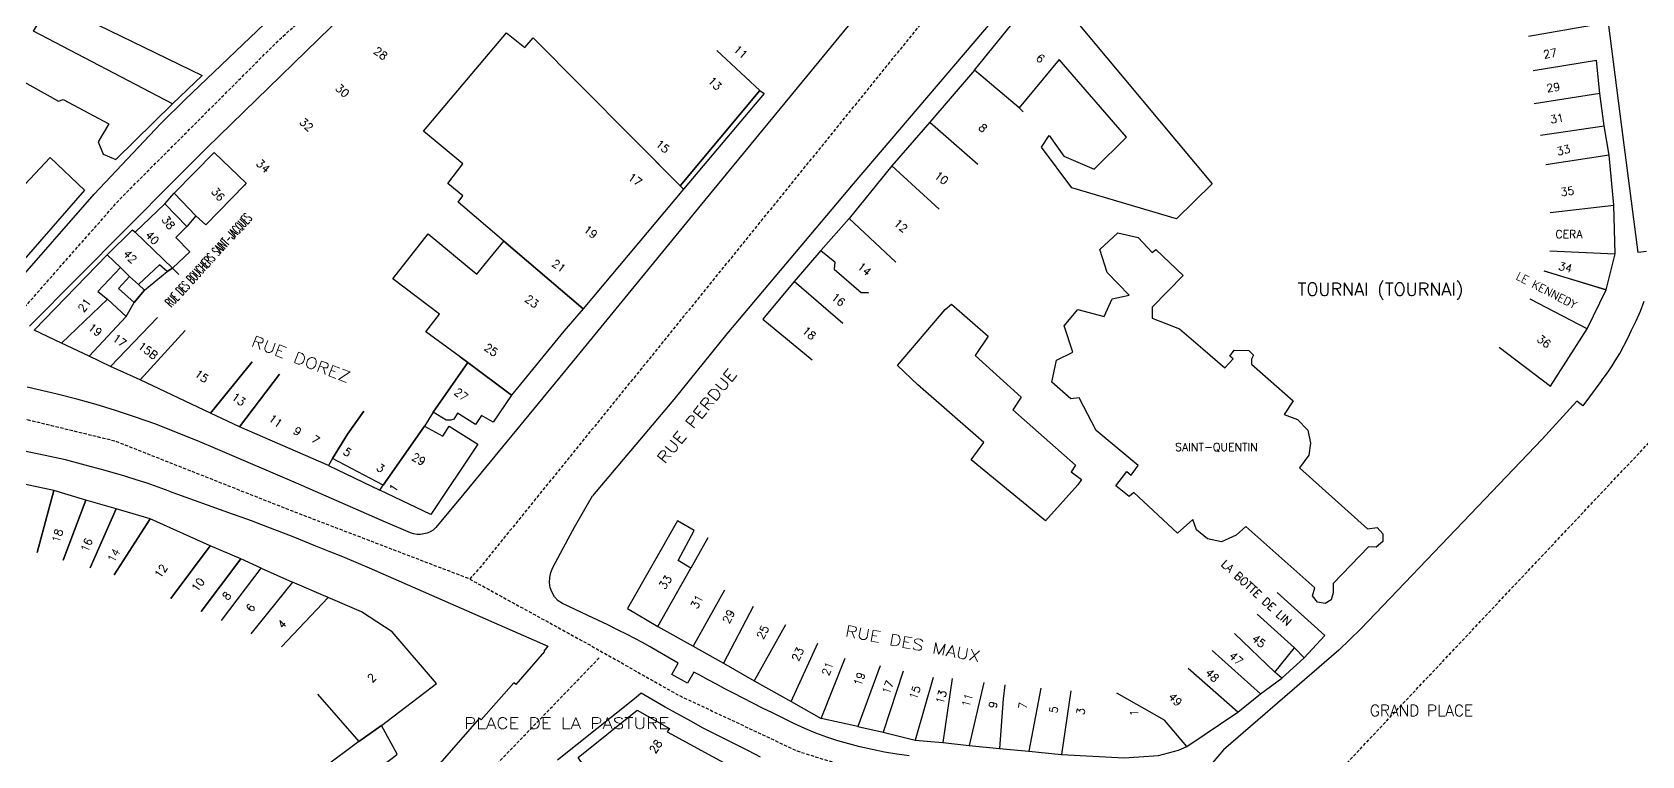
# Model space of a CAD drawing. Header units: millimetres. Extents: x 80000 to 81000, y 144000 to 145000.
# Drawn here: x 80188.4 to 80439.8, y 144414 to 144527 of the extents above; entities that cross this region are included whole.
import ezdxf
from ezdxf.enums import TextEntityAlignment as Align

# ---------------------------------------------------------------- set-up
doc = ezdxf.new("R2010")
doc.units = ezdxf.units.MM
doc.linetypes.add('DASHED', pattern=[0.75, 0.5, -0.25])
for name, color, linetype in [('W0001', 6, 'DASHED'), ('W0008', 7, 'CONTINUOUS'), ('W0100', 7, 'CONTINUOUS'), ('W0980', 7, 'CONTINUOUS'), ('W0989', 7, 'CONTINUOUS'), ('W0991', 7, 'CONTINUOUS')]:
    doc.layers.add(name, color=color, linetype=linetype)
doc.styles.get("Standard").update_dxf_attribs({"font": 'romans.shx', "width": 0.85})

msp = doc.modelspace()

# ---------------------------------------------------------------- linework, layer by layer
at = {"layer": 'W0001', "flags": 128}
for points in [[(80353.43, 144664.89), (80390.52, 144637.89), (80418.22, 144619.51), (80422.63, 144616.33), (80359.26, 144574.84), (80348.12, 144564.95), (80337.53, 144553.12), (80331.46, 144540.22), (80328.11, 144529.42), (80283.61, 144474.52)], [(80174.1, 144468.59), (80185.55, 144482.12), (80202.16, 144500.97), (80226.77, 144525.58), (80247.67, 144544.64), (80266.74, 144562.04), (80292.97, 144585.23), (80309.46, 144595.8), (80327.7, 144605.83), (80351.31, 144618.32)], [(80283.61, 144474.52), (80258.37, 144443.4), (80256.75, 144441.57), (80228.89, 144452.23), (80201.41, 144463.09), (80179.47, 144468.42), (80153.24, 144467.8), (80116.93, 144463.67), (80079.83, 144453.18), (80060.17, 144446.23), (80042.31, 144439.45)], [(80256.75, 144441.57), (80275.48, 144431.29), (80289.23, 144423.5), (80307.88, 144414.72), (80323.66, 144409.77), (80342.9, 144407.73), (80372.42, 144406.52), (80390.49, 144409.39), (80447.28, 144469.63), (80560.16, 144363.1), (80529.02, 144380.54), (80492.5, 144393.66), (80461.36, 144401.65), (80429.38, 144408.39), (80389.41, 144409.43)], [(80277.28, 144334.25), (80269.45, 144358.44), (80261.87, 144381.79), (80255.33, 144406.81), (80277.07, 144429.37)]]:
    msp.add_lwpolyline(points, dxfattribs=at)
at = {"layer": 'W0008'}
for points in [[(80325.76, 144599.89), (80325.66, 144600.04), (80325.53, 144600.18), (80325.37, 144600.29), (80325.21, 144600.37), (80325, 144600.44), (80324.77, 144600.47), (80324.54, 144600.46), (80324.32, 144600.39), (80306.38, 144591.09), (80304.63, 144590.06), (80297.26, 144584.77), (80295.66, 144583.55), (80270.45, 144561.81), (80266.09, 144558.01), (80240.86, 144533.49), (80215.62, 144508.85), (80210.63, 144503.86), (80187.97, 144481.06)], [(80183.47, 144484.97), (80185.46, 144487.23), (80198.11, 144501.67), (80208.51, 144512.7), (80212.29, 144516.48), (80241.54, 144544.42), (80243.26, 144545.93), (80245.6, 144547.93), (80267.54, 144566.64), (80291.52, 144587.74), (80290.75, 144588.59)], [(80440.51, 144492.7), (80439.25, 144492.57), (80436.7, 144512.19), (80433.05, 144540.65)], [(80345.55, 144537.31), (80316.61, 144503.3), (80296.92, 144479.86), (80288.6, 144469.61), (80275.93, 144454.58)], [(80317.78, 144530.32), (80293.43, 144500.67), (80273.46, 144476.33), (80255.85, 144454.89), (80251.43, 144449.6), (80251.04, 144449.23), (80250.58, 144448.95), (80250.1, 144448.75), (80249.59, 144448.61), (80249.06, 144448.54), (80248.52, 144448.54), (80247.98, 144448.62), (80247.47, 144448.79), (80243.6, 144450.48), (80229.68, 144456.55), (80217.43, 144461.8), (80214.21, 144463.16), (80210.97, 144464.48), (80207.71, 144465.74), (80204.41, 144466.92), (80201.42, 144467.91), (80198.41, 144468.84), (80195.38, 144469.69), (80192.32, 144470.45), (80187.62, 144471.54)], [(80433.54, 144472.63), (80434.11, 144473.35), (80434.64, 144474.1), (80435.15, 144474.86), (80435.65, 144475.63), (80436.35, 144476.8), (80437.01, 144478), (80437.63, 144479.21), (80438.21, 144480.45), (80438.89, 144481.91), (80439.58, 144483.4), (80440.14, 144484.98)], [(80433.54, 144472.63), (80430.57, 144468.61), (80429.65, 144469.36), (80424.24, 144463.43), (80413.03, 144451.71), (80395.93, 144433.81), (80392.5, 144430.44), (80374.48, 144414.89), (80369.19, 144408.68)], [(80209.82, 144455.3), (80208.1, 144455.93), (80206.37, 144456.53), (80204.63, 144457.09), (80202.88, 144457.63), (80199.8, 144458.53), (80196.7, 144459.38), (80193.59, 144460.17), (80190.46, 144460.88), (80186.93, 144461.6)], [(80209.82, 144455.3), (80219.66, 144451.78), (80221.14, 144451.25), (80222.62, 144450.7), (80224.09, 144450.14), (80225.56, 144449.58), (80227.34, 144448.89), (80229.12, 144448.2), (80230.9, 144447.49), (80232.67, 144446.78), (80234.76, 144445.93), (80236.86, 144445.07), (80238.94, 144444.19), (80241.02, 144443.3), (80268.96, 144431.07), (80268.31, 144430.33), (80268.44, 144430.25), (80263.93, 144425.08), (80263.61, 144425.35), (80258.55, 144419.6), (80258.25, 144419.83), (80249.11, 144409.37)], [(80325.36, 144413.96), (80323.43, 144414.23), (80321.51, 144414.55), (80319.59, 144414.93), (80317.69, 144415.37), (80315.95, 144415.82), (80314.22, 144416.32), (80312.51, 144416.87), (80310.82, 144417.49), (80309.08, 144418.21), (80307.38, 144419), (80305.69, 144419.83), (80304.01, 144420.66), (80302.48, 144421.41), (80300.96, 144422.19), (80299.45, 144422.97), (80297.94, 144423.75), (80296.61, 144424.44), (80295.29, 144425.13), (80293.97, 144425.83), (80292.66, 144426.54), (80291.74, 144427.04), (80290.76, 144425.31), (80288.31, 144426.68), (80289.29, 144428.44), (80286.09, 144430.33), (80284.92, 144431), (80283.74, 144431.64), (80282.54, 144432.27), (80281.35, 144432.89), (80279.82, 144433.66), (80278.29, 144434.4), (80276.75, 144435.13), (80275.21, 144435.86), (80271.25, 144437.74), (80270.56, 144438.18), (80270.01, 144438.78), (80269.6, 144439.46), (80269.33, 144440.21), (80269.2, 144441.01), (80269.24, 144441.82), (80269.42, 144442.61), (80269.74, 144443.35), (80272.14, 144447.86), (80273.13, 144449.65), (80275.93, 144454.58)], [(80302.14, 144413.78), (80300.28, 144414.72), (80298.42, 144415.66), (80296.65, 144416.55), (80294.88, 144417.45), (80293.12, 144418.36), (80291.38, 144419.3), (80287.27, 144421.57), (80283.54, 144423.73), (80282.74, 144423.08), (80270.43, 144413.26)]]:
    msp.add_lwpolyline(points, dxfattribs=at)
at = {"layer": 'W0100'}
for p, q in [((80335.59, 144521.04), (80347.99, 144536.34)), ((80422.08, 144526.37), (80431.94, 144528.05)), ((80432.7, 144522.56), (80422.81, 144520.94)), ((80433.24, 144517.4), (80432.7, 144522.56)), ((80335.59, 144521.04), (80328.58, 144512.94)), ((80342.57, 144515.14), (80335.59, 144521.04)), ((80433.24, 144517.4), (80422.96, 144515.8)), ((80433.89, 144512.35), (80433.24, 144517.4)), ((80343.2, 144514.55), (80342.57, 144515.14)), ((80328.58, 144512.94), (80322.68, 144506.1)), ((80328.58, 144512.94), (80336.1, 144506.35)), ((80423.99, 144510.9), (80433.89, 144512.35)), ((80434.7, 144507.79), (80433.89, 144512.35)), ((80346.03, 144509.03), (80347.24, 144510.82)), ((80350.79, 144502.68), (80346.03, 144509.03)), ((80434.7, 144507.79), (80424.8, 144506.25)), ((80435.45, 144499.96), (80434.7, 144507.79)), ((80322.68, 144506.1), (80315.98, 144497.9)), ((80330.08, 144499.36), (80322.68, 144506.1)), ((80367.15, 144497.84), (80350.79, 144502.68)), ((80425.47, 144498.84), (80435.45, 144499.96)), ((80435.62, 144492.36), (80435.45, 144499.96)), ((80315.98, 144497.9), (80311.57, 144492.89)), ((80323.3, 144491.07), (80315.98, 144497.9)), ((80311.57, 144492.89), (80307.42, 144488.03)), ((80311.57, 144492.89), (80313.75, 144491.11)), ((80425.43, 144492.81), (80435.62, 144492.36)), ((80434.22, 144486.72), (80435.62, 144492.36)), ((80313.75, 144491.11), (80313.65, 144489.99)), ((80313.65, 144489.99), (80317.88, 144486.31)), ((80434.22, 144486.72), (80424.54, 144489.68)), ((80307.42, 144488.03), (80302.5, 144482.16)), ((80315, 144481.5), (80307.42, 144488.03)), ((80431.26, 144480.65), (80434.22, 144486.72)), ((80317.88, 144486.31), (80318.94, 144486.32)), ((80319.03, 144486.24), (80318.94, 144486.32)), ((80331.01, 144483.67), (80331.98, 144484.49)), ((80431.26, 144480.65), (80422.35, 144485.29)), ((80302.5, 144482.16), (80310.23, 144475.82)), ((80323.56, 144474.91), (80331.01, 144483.67)), ((80425.51, 144471.71), (80431.26, 144480.65)), ((80326.73, 144471.88), (80323.56, 144474.91)), ((80289.19, 144450.68), (80281.4, 144436.95)), ((80286.12, 144434.14), (80291.3, 144443.28)), ((80296.52, 144439.83), (80291.66, 144431.09)), ((80281.4, 144436.95), (80286.12, 144434.14)), ((80301, 144437.28), (80296.36, 144428.41)), ((80286.12, 144434.14), (80291.66, 144431.09)), ((80306.05, 144434.41), (80301.17, 144425.68)), ((80385.54, 144430.83), (80379.7, 144436.08)), ((80306.94, 144422.43), (80311.1, 144431.57)), ((80376.17, 144433.05), (80382.49, 144427.04)), ((80387.08, 144429.28), (80390.31, 144432.78)), ((80291.66, 144431.09), (80296.36, 144428.41)), ((80311.65, 144419.78), (80315.38, 144429.2)), ((80372.7, 144430.4), (80380.26, 144423.64)), ((80382.49, 144427.04), (80385.54, 144430.83)), ((80387.08, 144429.28), (80383.57, 144426.08)), ((80385.54, 144430.83), (80387.08, 144429.28)), ((80296.36, 144428.41), (80301.17, 144425.68)), ((80320.82, 144428), (80317.37, 144418.52)), ((80324.42, 144427.19), (80321.31, 144417.65)), ((80376.68, 144420.78), (80368.94, 144427.61)), ((80383.57, 144426.08), (80382.49, 144427.04)), ((80301.17, 144425.68), (80306.94, 144422.43)), ((80329.11, 144426.22), (80326.32, 144416.41)), ((80332.07, 144426.06), (80330.63, 144416.06)), ((80337.04, 144425.39), (80334.77, 144415.56)), ((80345.94, 144424.54), (80344.05, 144414.67)), ((80350.6, 144424.12), (80349.17, 144414.19)), ((80380.26, 144423.64), (80383.57, 144426.08)), ((80306.94, 144422.43), (80311.65, 144419.78)), ((80365.25, 144419.52), (80357.83, 144423.74)), ((80376.68, 144420.78), (80380.26, 144423.64)), ((80368.72, 144415.4), (80365.25, 144419.52)), ((80368.72, 144415.4), (80376.68, 144420.78)), ((80317.37, 144418.52), (80321.31, 144417.65)), ((80321.31, 144417.65), (80326.32, 144416.41)), ((80326.32, 144416.41), (80330.63, 144416.06)), ((80330.63, 144416.06), (80334.77, 144415.56)), ((80334.77, 144415.56), (80339.46, 144415.11)), ((80339.46, 144415.11), (80344.05, 144414.67)), ((80344.05, 144414.67), (80349.17, 144414.19))]:
    msp.add_line(p, q, dxfattribs=at)
for points in [[(80365.99, 144541.21), (80364.41, 144540), (80363.73, 144537.58), (80362.39, 144535.36), (80360.61, 144533.57), (80357.44, 144532.89), (80354.02, 144533.33), (80350.7, 144529.66), (80372.68, 144503.3), (80367.15, 144497.84)], [(80191.39, 144531.66), (80214.96, 144520.2), (80210.34, 144515.78), (80188.6, 144527.11), (80191.39, 144531.66)], [(80186.25, 144519.67), (80192.53, 144516.19), (80193.24, 144516.45), (80200.37, 144512.64), (80198.74, 144509.84), (80199.5, 144507.94), (80201.48, 144507.07), (80210.34, 144515.78), (80188.6, 144527.11)], [(80274.47, 144483.75), (80262.07, 144494.34), (80254.95, 144500.42), (80255.67, 144501.41), (80253.31, 144503.36), (80255.67, 144506.44), (80249.55, 144511.52), (80262.49, 144526.9), (80265.36, 144524.58), (80266.65, 144526.07), (80289.63, 144502.98), (80290.13, 144502.47), (80274.47, 144483.75)], [(80295.33, 144524.13), (80302.07, 144517.89), (80289.63, 144502.98), (80283.06, 144509.58)], [(80347.24, 144510.82), (80349.54, 144507.62), (80354.26, 144505.58), (80359.31, 144510.6), (80348.78, 144522.71), (80342.57, 144515.14)], [(80302.07, 144517.89), (80302.74, 144517.39), (80290.13, 144502.47), (80289.63, 144502.98), (80302.07, 144517.89)], [(80180.44, 144499.02), (80182.41, 144498.08), (80191.21, 144507.43), (80196.56, 144502.33), (80185.68, 144489.79), (80176.8, 144494.79)], [(80210.59, 144501.82), (80216.84, 144508.2), (80221.85, 144503.41), (80221.55, 144503.09), (80215.52, 144496.9), (80213.99, 144498.31), (80210.59, 144501.82)], [(80209.13, 144500.15), (80210.59, 144501.82), (80213.99, 144498.31), (80212.56, 144496.64), (80209.13, 144500.15)], [(80204.48, 144495.76), (80209.13, 144500.15), (80212.56, 144496.64), (80210.83, 144494.9), (80213.05, 144492.67), (80210.31, 144490.12), (80204.48, 144495.76)], [(80200.13, 144492.19), (80204.08, 144496.13), (80204.48, 144495.76), (80210.31, 144490.12), (80209.47, 144489.6), (80208.28, 144490.62), (80204.99, 144487.57), (80203.6, 144488.8), (80202.21, 144490.23), (80200.13, 144492.19)], [(80244.76, 144488.47), (80250.27, 144495.48), (80257.88, 144489.18), (80259.22, 144490.83), (80262.07, 144494.34), (80274.47, 144483.75), (80271.46, 144480.26), (80263.28, 144470.3), (80256.45, 144475.41), (80249.88, 144480.16), (80252.02, 144482.93), (80244.76, 144488.47)], [(80386.36, 144458.93), (80396.98, 144449.43), (80398.49, 144449.61), (80399.36, 144448.63), (80399.36, 144447.42), (80398.33, 144446.56), (80397.12, 144446.58), (80391.59, 144440.87), (80391.57, 144439.41), (80391.27, 144438.35), (80390.34, 144437.77), (80389.14, 144437.97), (80388.39, 144438.95), (80388.74, 144440.21), (80377.96, 144449.78), (80376.42, 144448.43), (80374.16, 144447.38), (80371.95, 144447.83), (80370.27, 144449.24), (80369.69, 144450.89), (80367.29, 144448.73), (80360.46, 144455.1), (80359.74, 144454.48), (80357.67, 144456.13), (80359.35, 144458.35), (80360.02, 144457.81), (80361.13, 144459.31), (80354.59, 144464.75), (80351.94, 144469.89), (80350.6, 144469.7), (80347.66, 144472.32), (80348.38, 144475.76), (80350.93, 144477.01), (80349.59, 144481.13), (80351.7, 144483.68), (80355.84, 144482.56), (80357.09, 144485.31), (80359.74, 144485.93), (80356.32, 144489.43), (80355.17, 144493.06), (80357.96, 144495.62), (80361.14, 144494.93), (80363.3, 144492.55), (80363.88, 144493.03), (80368.16, 144489), (80363.3, 144484.03), (80363.3, 144482.29), (80367.58, 144480.67), (80371.24, 144477.51), (80374.66, 144474.55), (80375.96, 144475.94), (80375.47, 144476.38), (80376.15, 144477.3), (80378.41, 144477.29), (80379.13, 144476.51), (80378.84, 144475.93), (80378.84, 144475.11), (80385.34, 144469.41), (80383.95, 144467.28), (80386.02, 144466.49), (80387.61, 144464.83), (80388.04, 144462.79), (80387.8, 144460.9), (80386.36, 144458.93)], [(80188.74, 144480.43), (80200.13, 144492.19), (80202.21, 144490.23), (80198.69, 144486.46), (80200.16, 144485.28), (80192.99, 144478.4), (80188.74, 144480.43)], [(80203.1, 144482.6), (80204.36, 144484.77), (80205.95, 144486.69), (80209.47, 144489.6), (80210.31, 144490.12), (80211.32, 144489.11)], [(80424.55, 144489.7), (80434.22, 144486.72)], [(80201.9, 144486.95), (80203.6, 144488.8), (80204.99, 144487.57), (80205.95, 144486.69), (80204.36, 144484.77), (80201.9, 144486.95)], [(80200.16, 144485.28), (80203.1, 144482.6), (80197.32, 144476.38), (80192.99, 144478.4), (80200.16, 144485.28)], [(80331.98, 144484.49), (80337.7, 144479.5), (80335.68, 144476.5), (80342.85, 144469.96), (80341.55, 144467.98), (80351.36, 144459.38), (80350.69, 144458.32), (80352.28, 144457.11), (80351.7, 144456.29)], [(80207.96, 144482.42), (80200.65, 144474.75), (80197.32, 144476.38), (80203.1, 144482.6)], [(80212.31, 144480.4), (80205.26, 144472.66), (80200.65, 144474.75), (80207.96, 144482.42)], [(80205.26, 144472.66), (80212.31, 144480.4)], [(80417.54, 144477.81), (80425.51, 144471.71)], [(80222.75, 144475.48), (80216.27, 144467.48), (80205.26, 144472.66)], [(80216.27, 144467.48), (80222.75, 144475.48)], [(80255.25, 144476.28), (80256.45, 144475.41), (80251.03, 144467.64), (80249.7, 144465.44), (80243.25, 144456.25), (80235.33, 144460.38), (80237.64, 144464.2), (80240.2, 144467.79)], [(80256.45, 144475.41), (80263.28, 144470.3), (80260.38, 144466.08), (80258.57, 144467.11), (80257.65, 144465.69), (80254.85, 144467.49), (80254.27, 144466.54), (80253.79, 144466.41), (80253.07, 144466.4), (80251.03, 144467.64), (80256.45, 144475.41)], [(80227.01, 144473.55), (80220.8, 144465.34), (80216.27, 144467.48)], [(80240.2, 144467.79), (80237.64, 144464.2), (80235.33, 144460.38), (80234.7, 144459.33), (80220.8, 144465.34), (80227.01, 144473.55)], [(80351.7, 144456.29), (80346.65, 144450.66), (80335.05, 144460.18), (80337.03, 144462.88), (80326.73, 144471.88)], [(80249.7, 144465.44), (80252.56, 144463.87), (80253.55, 144465.46), (80257.99, 144462.66), (80250.69, 144451.67), (80242.71, 144455.44), (80243.25, 144456.25), (80249.7, 144465.44)], [(80235.33, 144460.38), (80234.7, 144459.33), (80242.71, 144455.44), (80243.25, 144456.25), (80235.33, 144460.38)], [(80189.19, 144445.73), (80191.78, 144455.4), (80186.18, 144456.6), (80184.03, 144446.83)], [(80193.23, 144444.52), (80196.79, 144453.9), (80191.78, 144455.4), (80189.19, 144445.73)], [(80197.49, 144443.3), (80201.53, 144452.55), (80196.79, 144453.9), (80193.23, 144444.52)], [(80201.21, 144442.21), (80206.84, 144450.96), (80201.53, 144452.55), (80197.49, 144443.3)], [(80210.09, 144438.54), (80216.2, 144446.76), (80206.84, 144450.96), (80201.21, 144442.21)], [(80291.3, 144443.28), (80289.32, 144444.46), (80291.78, 144449.16), (80289.19, 144450.68)], [(80214.78, 144436.5), (80221.01, 144444.72), (80216.2, 144446.76), (80210.09, 144438.54)], [(80293.94, 144448.03), (80291.3, 144443.28)], [(80217.98, 144435.1), (80224.15, 144443.25), (80221.01, 144444.72), (80214.78, 144436.5)], [(80227.33, 144430.96), (80234.62, 144438.67), (80229.09, 144441.11), (80222.58, 144433.03)], [(80390.31, 144432.78), (80382.87, 144439.47)], [(80232.95, 144423.59), (80239.43, 144416.21), (80242.97, 144418.68), (80251.57, 144425.28), (80244.63, 144433.31), (80239.82, 144436.43), (80234.62, 144438.67), (80227.33, 144430.96)], [(80340.3, 144425.07), (80340.06, 144422.88), (80339.46, 144415.11)], [(80279.32, 144405.41), (80273.7, 144413.7), (80282.89, 144421.08), (80287.92, 144418.25), (80287.58, 144417.69), (80304.72, 144408.41)], [(80236.84, 144407.76), (80244.84, 144413.78), (80245.43, 144414.23), (80242.97, 144418.68), (80239.43, 144416.21), (80233.84, 144412.06)], [(80349.17, 144414.19), (80358.93, 144413.67), (80364.33, 144414.03), (80367.42, 144414.83), (80368.72, 144415.4)]]:
    msp.add_lwpolyline(points, dxfattribs=at)
at = {"layer": 'W0100', "flags": 128}
for points in [[(80224.15, 144443.25), (80229.09, 144441.11)], [(80317.37, 144418.52), (80311.65, 144419.78)]]:
    msp.add_lwpolyline(points, dxfattribs=at)

# ---------------------------------------------------------------- texts
at = {"layer": 'W0980'}
msp.add_text('TOURNAI (TOURNAI)', height=2, dxfattribs=at).set_placement((80398.98, 144486.69), align=Align.MIDDLE)
at = {"layer": 'W0989'}
for s, height, rotation, width, p in [('RUE DES BOUCHERS SAINT-JACQUES', 1.5, 47.5568, 0.5, (80216, 144491.34)), ('RUE DOREZ', 1.75, 338.9945, 1.2, (80230.39, 144475.92)), ('RUE PERDUE', 1.75, 50.9681, 1.2, (80292.22, 144467.02)), ('RUE DES MAUX', 1.75, 349.0244, 1.2, (80325.95, 144431.49))]:
    msp.add_text(s, height=height, rotation=rotation, dxfattribs=dict(at, width=width)).set_placement(p, align=Align.MIDDLE)
at = {"layer": 'W0989', "linetype": 'Continuous'}
msp.add_text('GRAND PLACE', height=1.75, rotation=359.9892, dxfattribs=at).set_placement((80405.39, 144421.03), align=Align.MIDDLE)
at = {"layer": 'W0989', "width": 1.2}
msp.add_text('PLACE DE LA PASTURE', height=1.75, dxfattribs=at).set_placement((80271.89, 144419.06), align=Align.MIDDLE)
at = {"layer": 'W0991'}
for s, rotation, p in [('28', 322.697, (80242.84, 144523.67)), ('11', 318.9721, (80299.05, 144523.89)), ('27', 9.9331, (80425.47, 144523.65)), ('6', 321.4558, (80345.87, 144522.89)), ('13', 315.4801, (80295.03, 144518.98)), ('30', 318.7402, (80236.85, 144517.84)), ('29', 8.6454, (80425.97, 144518.34)), ('32', 317.6011, (80231.24, 144512.54)), ('8', 316.3385, (80336.9, 144512.02)), ('31', 10.3037, (80426.54, 144513.5)), ('15', 321.1362, (80286.87, 144509.14)), ('33', 14.3127, (80427.55, 144508.57)), ('34', 317.2541, (80224.49, 144506.07)), ('17', 325.1413, (80282.57, 144503.95)), ('10', 323.7083, (80330.42, 144504.2)), ('36', 310.9187, (80217.44, 144501.66)), ('35', 8.0376, (80428.16, 144502.13)), ('38', 307.0733, (80209.68, 144497.25)), ('12', 320.2948, (80324.08, 144496.74)), ('40', 314.3627, (80207.17, 144494.87)), ('19', 322.2946, (80275.62, 144495.78)), ('CERA', 359.827, (80428.42, 144495.43)), ('42', 314.2473, (80203.71, 144491.94)), ('21', 324.7542, (80270.67, 144490.48)), ('14', 319.2293, (80318.38, 144489.99)), ('LE KENNEDY', 332.6474, (80424.92, 144486.64)), ('34', 345.8559, (80427.86, 144490.26)), ('21', 52.9919, (80196.58, 144484.35)), ('23', 322.4409, (80266.45, 144484.93)), ('16', 321.079, (80314.3, 144485.22)), ('19', 323.9595, (80198.25, 144480.49)), ('17', 323.9595, (80202.06, 144478.8)), ('18', 319.3598, (80309.76, 144479.97)), ('36', 323.1871, (80424.52, 144478.68)), ('15B', 323.9595, (80206.5, 144477.25)), ('25', 325.1808, (80260.09, 144477.35)), ('15', 323.9595, (80214.88, 144473.26)), ('13', 323.9595, (80220.65, 144469.64)), ('27', 322.7585, (80255.4, 144470.39)), ('11', 323.9595, (80226.42, 144466.27)), ('9', 323.9595, (80229.83, 144464.63)), ('7', 323.9595, (80232.67, 144463.34)), ('5', 323.9595, (80237.64, 144461.39)), ('3', 323.9595, (80242.83, 144458.91)), ('29', 329.5887, (80248.78, 144460.29)), ('1', 58.5345, (80244.86, 144455.79)), ('18', 73.0102, (80192.35, 144448.33)), ('16', 66.333, (80196.91, 144446.89)), ('14', 61.3558, (80201.15, 144445.27)), ('LA BOTTE DE LIN', 317.3775, (80379.62, 144439.43)), ('12', 55.5534, (80208.51, 144442.82)), ('10', 53.462, (80214.31, 144440.69)), ('33', 56.1671, (80287.3, 144441.09)), ('8', 51.0209, (80218.79, 144438.96)), ('6', 54.3825, (80222.52, 144437.1)), ('31', 62.7935, (80292.22, 144438.03)), ('29', 62.7245, (80297.19, 144435.72)), ('4', 45.5972, (80227.44, 144434.53)), ('25', 62.6389, (80302.51, 144433.27)), ('45', 321.2335, (80379.97, 144431.89)), ('23', 64.4091, (80307.97, 144429.82)), ('47', 316.6332, (80376.43, 144429.17)), ('2', 42.9141, (80241.44, 144426.15)), ('21', 69.7387, (80312.62, 144427.57)), ('19', 70.8305, (80317.61, 144425.96)), ('48', 315.1077, (80372.71, 144426.52)), ('17', 70.43, (80322.05, 144424.67)), ('15', 71.7562, (80326.28, 144423.85)), ('13', 73.0085, (80330.37, 144423.15)), ('11', 73.8854, (80334.44, 144422.65)), ('9', 79.5203, (80338.47, 144421.94)), ('7', 81.7318, (80343.13, 144421.79)), ('5', 82.6205, (80347.94, 144421.17)), ('49', 314.0309, (80366.94, 144422.75)), ('3', 80.8279, (80352.16, 144420.9)), ('1', 86.8533, (80360.49, 144420.66)), ('28', 55.559, (80285.79, 144415.42))]:
    msp.add_text(s, height=1.25, rotation=rotation, dxfattribs=at).set_placement(p, align=Align.MIDDLE)
msp.add_text('SAINT-QUENTIN', height=1.25, dxfattribs=at).set_placement((80373.37, 144462.13), align=Align.MIDDLE)

doc.saveas('drawing.dxf')
